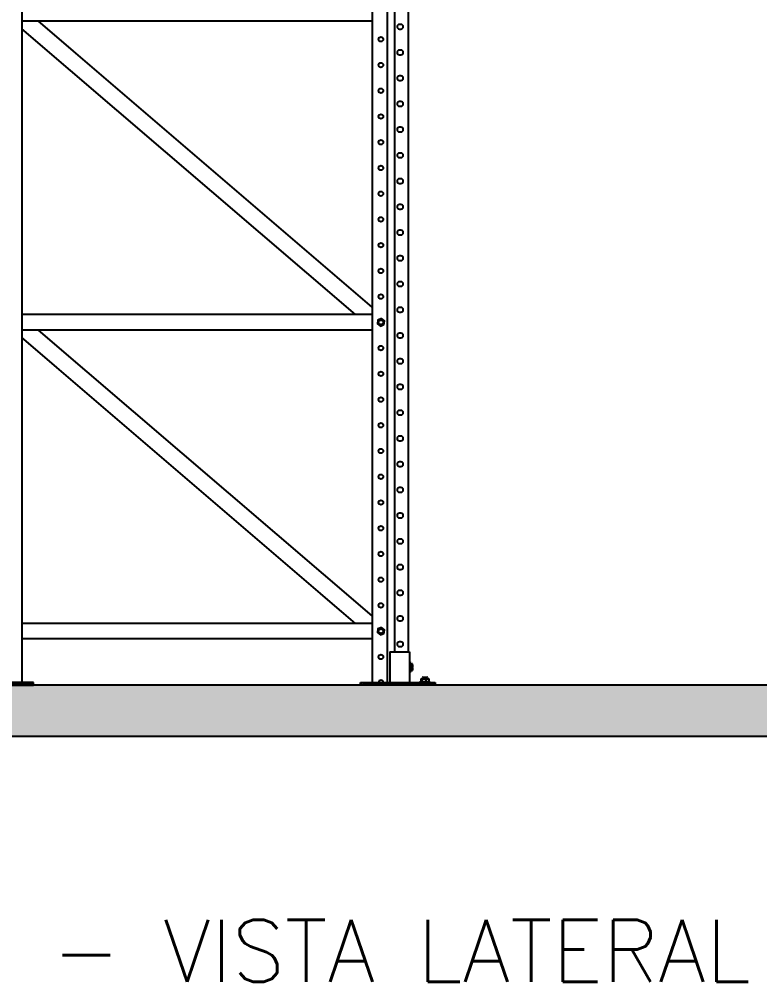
# Model space of a CAD drawing. Header units: millimetres. Extents: x 2596 to 53213, y 1175 to 12446.
# Drawn here: x 31758 to 33197, y 1175 to 3045 of the extents above; entities that cross this region are included whole.
import ezdxf

# ---------------------------------------------------------------- set-up
doc = ezdxf.new("R2010")
doc.units = ezdxf.units.MM
doc.linetypes.add('LIN0', pattern=[0])
doc.layers.add('4 - TEXTO DE ESCALA E VISTA', color=2, linetype='Continuous')
doc.layers.add('MONTANTE', color=170, linetype='LIN0', lineweight=25)
doc.styles.add('ROMANS', font='romans.shx')

# ---------------------------------------------------------------- blocks, each defined once
blk = doc.blocks.new('*U10')
h = blk.add_hatch()
h.set_pattern_fill('AR-CONC', color=256, scale=0.5)
h.set_pattern_definition([(50, (12419.49, 0), (91.09233, -7.96954), [9.525, -104.775]), (355, (12419.49, 0), (-17.6217, 95.52842), [7.62, -83.8203]), (100.45144, (12427.08, -0.66), (73.47062, 87.55888), [8.095, -89.04512]), (46.1842, (12419.49, 25.4), (135.53952, -21.02116), [14.2875, -157.1625]), (96.63556, (12430.79, 23.65), (118.70207, 123.71306), [12.1425, -133.5678]), (351.18415, (12419.49, 25.4), (118.70207, 123.71306), [11.43, -125.72987]), (21, (12432.19, 19.05), (75.8072, -51.1326), [9.525, -104.775]), (326, (12432.19, 19.05), (30.90101, 92.09398), [7.62, -83.82]), (71.45144, (12438.51, 14.79), (106.7082, 40.96138), [8.095, -89.04497]), (37.5, (12419.49, 0), (1.544302, 42.27752), [0, -82.804, 0, -85.09, 0, -84.1375]), (7.5, (12419.49, 0), (33.40983, 50.09029), [0, -48.514, 0, -80.899, 0, -32.0675]), (327.5, (12391.17, 0), (67.795298, -2.864372), [0, -31.75, 0, -99.06, 0, -131.445]), (317.5, (12378.47, 0), (74.06459, 12.71325), [0, -41.275, 0, -65.786, 0, -93.345])])
h.paths.add_polyline_path([(0, 100), (0, 85.4), (50, 60.4), (-50, 39.6), (0, 14.6), (0, 0), (50516.9, 0), (50516.9, 14.6), (50466.9, 39.6), (50566.9, 60.4), (50516.9, 85.4), (50516.9, 100)])
blk.add_lwpolyline([(0, 14.6), (-50, 39.6), (50, 60.4), (0, 85.4), (0, 100), (50516.9, 100), (50516.9, 85.4), (50566.9, 60.4), (50466.9, 39.6), (50516.9, 14.6), (50516.9, 0), (0, 0)], close=True)
blk = doc.blocks.new('*U5')
at = {"layer": 'MONTANTE'}
h = blk.add_hatch(dxfattribs=at)
h.set_pattern_fill('ANSI31', color=256, angle=180)
h.set_pattern_definition([(45, (-29057.845, 38711.156), (-2.24506403, 2.24506403), [])])
h.paths.add_polyline_path([(-925.3, 4.7), (-780.3, 4.7), (-780.3, 0), (-925.3, 0)])
h = blk.add_hatch(dxfattribs=at)
h.set_pattern_fill('ANSI31', color=256)
h.set_pattern_definition([(45, (-10915.7787, -3455.3437), (-2.245064, 2.245064), [])])
h.paths.add_polyline_path([(0, 0), (-145, 0), (-145, 4.7), (0, 4.7)])
for p, q in [((-802.9, 8804.8), (-802.9, 4.7)), ((-122.4, 8804.8), (-122.4, 4.7)), ((-93.2, 8804.8), (-93.2, 4.7)), ((-78.8, 8804.8), (-78.8, 64.7)), ((-52.6, 8804.8), (-52.6, 64.7)), ((-122.4, 1289.7), (-802.9, 1289.7)), ((-154.7, 719.7), (-802.9, 1275.3)), ((-122.4, 734.2), (-770.6, 1289.7)), ((-122.4, 719.7), (-802.9, 719.7)), ((-122.4, 689.7), (-802.9, 689.7)), ((-154.7, 119.7), (-802.9, 675.3)), ((-122.4, 134.2), (-770.6, 689.7)), ((-122.4, 119.7), (-802.9, 119.7)), ((-122.4, 89.7), (-802.9, 89.7)), ((-88.3, 64.7), (-88.3, 4.7)), ((-88.3, 64.7), (-50, 64.7)), ((-50, 64.7), (-50, 4.7)), ((-48.4, 45), (-50, 45)), ((-48.4, 45), (-48.4, 24.5)), ((-48.4, 41.1), (-44.6, 41.1)), ((-44.6, 41.1), (-44, 37.9)), ((-44, 28.4), (-44, 41.1)), ((-50, 24.5), (-48.4, 24.5)), ((-48.4, 34.7), (-44.6, 34.7)), ((-48.4, 28.4), (-44.6, 28.4)), ((-44.6, 28.4), (-44, 28.4)), ((-780.3, 4.7), (-925.3, 4.7)), ((-925.3, 0), (-780.3, 0)), ((-780.3, 0), (-780.3, 4.7)), ((-780.3, 0), (-780.3, 4.7)), ((-780.3, 0), (-780.3, 4.7)), ((-780.3, 0), (-780.3, 4.7)), ((-780.3, 0), (-780.3, 4.7)), ((-780.3, 0), (-780.3, 4.7)), ((-780.3, 0), (-780.3, 4.7)), ((-780.3, 0), (-780.3, 4.7)), ((-780.3, 0), (-780.3, 4.7)), ((-780.3, 0), (-780.3, 4.7)), ((-780.3, 0), (-780.3, 4.7)), ((-780.3, 0), (-780.3, 4.7)), ((-780.3, 0), (-780.3, 4.7)), ((-780.3, 0), (-780.3, 4.7)), ((-780.3, 0), (-780.3, 4.7)), ((-780.3, 0), (-780.3, 4.7)), ((-780.3, 0), (-780.3, 4.7)), ((-780.3, 0), (-780.3, 4.7)), ((-780.3, 0), (-780.3, 4.7)), ((-780.3, 0), (-780.3, 4.7)), ((-780.3, 0), (-780.3, 4.7)), ((-780.3, 0), (-780.3, 4.7)), ((-780.3, 0), (-780.3, 4.7)), ((-780.3, 0), (-780.3, 4.7)), ((-780.3, 0), (-780.3, 4.7)), ((-780.3, 0), (-780.3, 4.7)), ((-780.3, 0), (-780.3, 4.7)), ((-780.3, 0), (-780.3, 4.7)), ((-780.3, 0), (-780.3, 4.7)), ((-780.3, 0), (-780.3, 4.7)), ((-780.3, 0), (-780.3, 4.7)), ((-780.3, 0), (-780.3, 4.7)), ((-780.3, 0), (-780.3, 4.7)), ((-780.3, 0), (-780.3, 4.7)), ((-780.3, 0), (-780.3, 4.7)), ((-780.3, 0), (-780.3, 4.7)), ((-780.3, 0), (-780.3, 4.7)), ((-780.3, 0), (-780.3, 4.7)), ((-780.3, 0), (-780.3, 4.7)), ((-780.3, 0), (-780.3, 4.7)), ((-780.3, 0), (-780.3, 4.7)), ((-780.3, 0), (-780.3, 4.7)), ((-780.3, 0), (-780.3, 4.7)), ((-780.3, 0), (-780.3, 4.7)), ((-780.3, 0), (-780.3, 4.7)), ((-780.3, 0), (-780.3, 4.7)), ((-780.3, 0), (-780.3, 4.7)), ((-780.3, 0), (-780.3, 4.7)), ((-780.3, 0), (-780.3, 4.7)), ((-780.3, 0), (-780.3, 4.7)), ((-780.3, 0), (-780.3, 4.7)), ((-780.3, 0), (-780.3, 4.7)), ((-780.3, 0), (-780.3, 4.7)), ((-780.3, 0), (-780.3, 4.7)), ((-780.3, 0), (-780.3, 4.7)), ((-780.3, 0), (-780.3, 4.7)), ((-780.3, 0), (-780.3, 4.7)), ((-780.3, 0), (-780.3, 4.7)), ((-780.3, 0), (-780.3, 4.7)), ((-780.3, 0), (-780.3, 4.7)), ((-780.3, 0), (-780.3, 4.7)), ((-780.3, 0), (-780.3, 4.7)), ((-780.3, 0), (-780.3, 4.7)), ((-780.3, 0), (-780.3, 4.7)), ((-780.3, 0), (-780.3, 4.7)), ((-780.3, 0), (-780.3, 4.7)), ((-780.3, 0), (-780.3, 4.7)), ((-780.3, 0), (-780.3, 4.7)), ((-780.3, 0), (-780.3, 4.7)), ((-780.3, 0), (-780.3, 4.7)), ((-780.3, 0), (-780.3, 4.7)), ((-780.3, 0), (-780.3, 4.7)), ((-780.3, 0), (-780.3, 4.7)), ((-780.3, 0), (-780.3, 4.7)), ((-780.3, 0), (-780.3, 4.7)), ((-780.3, 0), (-780.3, 4.7)), ((-780.3, 0), (-780.3, 4.7)), ((-780.3, 0), (-780.3, 4.7)), ((-780.3, 0), (-780.3, 4.7)), ((-780.3, 0), (-780.3, 4.7)), ((-780.3, 0), (-780.3, 4.7)), ((-780.3, 0), (-780.3, 4.7)), ((-780.3, 0), (-780.3, 4.7)), ((-780.3, 0), (-780.3, 4.7)), ((-780.3, 0), (-780.3, 4.7)), ((-780.3, 0), (-780.3, 4.7)), ((-780.3, 0), (-780.3, 4.7)), ((-780.3, 0), (-780.3, 4.7)), ((-780.3, 0), (-780.3, 4.7)), ((-780.3, 0), (-780.3, 4.7)), ((-780.3, 0), (-780.3, 4.7)), ((-780.3, 0), (-780.3, 4.7)), ((-780.3, 0), (-780.3, 4.7)), ((-780.3, 0), (-780.3, 4.7)), ((-780.3, 0), (-780.3, 4.7)), ((-780.3, 0), (-780.3, 4.7)), ((-780.3, 0), (-780.3, 4.7)), ((-780.3, 0), (-780.3, 4.7)), ((-780.3, 0), (-780.3, 4.7)), ((-780.3, 0), (-780.3, 4.7)), ((-780.3, 0), (-780.3, 4.7)), ((-780.3, 0), (-780.3, 4.7)), ((-780.3, 0), (-780.3, 4.7)), ((-780.3, 0), (-780.3, 4.7)), ((-780.3, 0), (-780.3, 4.7)), ((-780.3, 0), (-780.3, 4.7)), ((-780.3, 0), (-780.3, 4.7)), ((-780.3, 0), (-780.3, 4.7)), ((-780.3, 0), (-780.3, 4.7)), ((-780.3, 0), (-780.3, 4.7)), ((-780.3, 0), (-780.3, 4.7)), ((-780.3, 0), (-780.3, 4.7)), ((-780.3, 0), (-780.3, 4.7)), ((-780.3, 0), (-780.3, 4.7)), ((-780.3, 0), (-780.3, 4.7)), ((-780.3, 0), (-780.3, 4.7)), ((-780.3, 0), (-780.3, 4.7)), ((-780.3, 0), (-780.3, 4.7)), ((-780.3, 0), (-780.3, 4.7)), ((-780.3, 0), (-780.3, 4.7)), ((-780.3, 0), (-780.3, 4.7)), ((-780.3, 0), (-780.3, 4.7)), ((-780.3, 0), (-780.3, 4.7)), ((-780.3, 0), (-780.3, 4.7)), ((-780.3, 0), (-780.3, 4.7)), ((-780.3, 0), (-780.3, 4.7)), ((-780.3, 0), (-780.3, 4.7)), ((-780.3, 0), (-780.3, 4.7)), ((-780.3, 0), (-780.3, 4.7)), ((-780.3, 0), (-780.3, 4.7)), ((-780.3, 0), (-780.3, 4.7)), ((-780.3, 0), (-780.3, 4.7)), ((-780.3, 0), (-780.3, 4.7)), ((-780.3, 0), (-780.3, 4.7)), ((-780.3, 0), (-780.3, 4.7)), ((-780.3, 0), (-780.3, 4.7)), ((-780.3, 0), (-780.3, 4.7)), ((-780.3, 0), (-780.3, 4.7)), ((-780.3, 0), (-780.3, 4.7)), ((-780.3, 0), (-780.3, 4.7)), ((-780.3, 0), (-780.3, 4.7)), ((-780.3, 0), (-780.3, 4.7)), ((-780.3, 0), (-780.3, 4.7)), ((-780.3, 0), (-780.3, 4.7)), ((-780.3, 0), (-780.3, 4.7)), ((-780.3, 0), (-780.3, 4.7)), ((-780.3, 0), (-780.3, 4.7)), ((-780.3, 0), (-780.3, 4.7)), ((-780.3, 0), (-780.3, 4.7)), ((-780.3, 0), (-780.3, 4.7)), ((-780.3, 0), (-780.3, 4.7)), ((-780.3, 0), (-780.3, 4.7)), ((-780.3, 0), (-780.3, 4.7)), ((-780.3, 0), (-780.3, 4.7)), ((-780.3, 0), (-780.3, 4.7)), ((-780.3, 0), (-780.3, 4.7)), ((-780.3, 0), (-780.3, 4.7)), ((-780.3, 0), (-780.3, 4.7)), ((-780.3, 0), (-780.3, 4.7)), ((-780.3, 0), (-780.3, 4.7)), ((-780.3, 0), (-780.3, 4.7)), ((-780.3, 0), (-780.3, 4.7)), ((-780.3, 0), (-780.3, 4.7)), ((-780.3, 0), (-780.3, 4.7)), ((-780.3, 0), (-780.3, 4.7)), ((-780.3, 0), (-780.3, 4.7)), ((-780.3, 0), (-780.3, 4.7)), ((-780.3, 0), (-780.3, 4.7)), ((-780.3, 0), (-780.3, 4.7)), ((-780.3, 0), (-780.3, 4.7)), ((-780.3, 0), (-780.3, 4.7)), ((-780.3, 0), (-780.3, 4.7)), ((-780.3, 0), (-780.3, 4.7)), ((-780.3, 0), (-780.3, 4.7)), ((-780.3, 0), (-780.3, 4.7)), ((-780.3, 0), (-780.3, 4.7)), ((-780.3, 0), (-780.3, 4.7)), ((-780.3, 0), (-780.3, 4.7)), ((-780.3, 0), (-780.3, 4.7)), ((-780.3, 0), (-780.3, 4.7)), ((-780.3, 0), (-780.3, 4.7)), ((-780.3, 0), (-780.3, 4.7)), ((-780.3, 0), (-780.3, 4.7)), ((-780.3, 0), (-780.3, 4.7)), ((-780.3, 0), (-780.3, 4.7)), ((-780.3, 0), (-780.3, 4.7)), ((-780.3, 0), (-780.3, 4.7)), ((-780.3, 0), (-780.3, 4.7)), ((-780.3, 0), (-780.3, 4.7)), ((-780.3, 0), (-780.3, 4.7)), ((-780.3, 0), (-780.3, 4.7)), ((-780.3, 0), (-780.3, 4.7)), ((-780.3, 0), (-780.3, 4.7)), ((-780.3, 0), (-780.3, 4.7)), ((-780.3, 0), (-780.3, 4.7)), ((-780.3, 0), (-780.3, 4.7)), ((-780.3, 0), (-780.3, 4.7)), ((-780.3, 0), (-780.3, 4.7)), ((-780.3, 0), (-780.3, 4.7)), ((-780.3, 0), (-780.3, 4.7)), ((-780.3, 0), (-780.3, 4.7)), ((-780.3, 0), (-780.3, 4.7)), ((-780.3, 0), (-780.3, 4.7)), ((-780.3, 0), (-780.3, 4.7)), ((-780.3, 0), (-780.3, 4.7)), ((-780.3, 0), (-780.3, 4.7)), ((-780.3, 0), (-780.3, 4.7)), ((-780.3, 0), (-780.3, 4.7)), ((-780.3, 0), (-780.3, 4.7)), ((-780.3, 0), (-780.3, 4.7)), ((-780.3, 0), (-780.3, 4.7)), ((-780.3, 0), (-780.3, 4.7)), ((-780.3, 0), (-780.3, 4.7)), ((-780.3, 0), (-780.3, 4.7)), ((-780.3, 0), (-780.3, 4.7)), ((-780.3, 0), (-780.3, 4.7)), ((-780.3, 0), (-780.3, 4.7)), ((-780.3, 0), (-780.3, 4.7)), ((-780.3, 0), (-780.3, 4.7)), ((-780.3, 0), (-780.3, 4.7)), ((-780.3, 0), (-780.3, 4.7)), ((-780.3, 0), (-780.3, 4.7)), ((-780.3, 0), (-780.3, 4.7)), ((-780.3, 0), (-780.3, 4.7)), ((-780.3, 0), (-780.3, 4.7)), ((-780.3, 0), (-780.3, 4.7)), ((-780.3, 0), (-780.3, 4.7)), ((-780.3, 0), (-780.3, 4.7)), ((-780.3, 0), (-780.3, 4.7)), ((-780.3, 0), (-780.3, 4.7)), ((-780.3, 0), (-780.3, 4.7)), ((-780.3, 0), (-780.3, 4.7)), ((-780.3, 0), (-780.3, 4.7)), ((-780.3, 0), (-780.3, 4.7)), ((-780.3, 0), (-780.3, 4.7)), ((-780.3, 0), (-780.3, 4.7)), ((-780.3, 0), (-780.3, 4.7)), ((-780.3, 0), (-780.3, 4.7)), ((-780.3, 0), (-780.3, 4.7)), ((-780.3, 0), (-780.3, 4.7)), ((-780.3, 0), (-780.3, 4.7)), ((-780.3, 0), (-780.3, 4.7)), ((-780.3, 0), (-780.3, 4.7)), ((-780.3, 0), (-780.3, 4.7)), ((-780.3, 0), (-780.3, 4.7)), ((-780.3, 0), (-780.3, 4.7)), ((-780.3, 0), (-780.3, 4.7)), ((-780.3, 0), (-780.3, 4.7)), ((-780.3, 0), (-780.3, 4.7)), ((-780.3, 0), (-780.3, 4.7)), ((-780.3, 0), (-780.3, 4.7)), ((-780.3, 0), (-780.3, 4.7)), ((-780.3, 0), (-780.3, 4.7)), ((-780.3, 0), (-780.3, 4.7)), ((-780.3, 0), (-780.3, 4.7)), ((-780.3, 0), (-780.3, 4.7)), ((-780.3, 0), (-780.3, 4.7)), ((-780.3, 0), (-780.3, 4.7)), ((-780.3, 0), (-780.3, 4.7)), ((-780.3, 0), (-780.3, 4.7)), ((-780.3, 0), (-780.3, 4.7)), ((-780.3, 0), (-780.3, 4.7)), ((-780.3, 0), (-780.3, 4.7)), ((-780.3, 0), (-780.3, 4.7)), ((-780.3, 0), (-780.3, 4.7)), ((-780.3, 0), (-780.3, 4.7)), ((-780.3, 0), (-780.3, 4.7)), ((-780.3, 0), (-780.3, 4.7)), ((-780.3, 0), (-780.3, 4.7)), ((-780.3, 0), (-780.3, 4.7)), ((-780.3, 0), (-780.3, 4.7)), ((-780.3, 0), (-780.3, 4.7)), ((-780.3, 0), (-780.3, 4.7)), ((-780.3, 0), (-780.3, 4.7)), ((-780.3, 0), (-780.3, 4.7)), ((-780.3, 0), (-780.3, 4.7)), ((-780.3, 0), (-780.3, 4.7)), ((-780.3, 0), (-780.3, 4.7)), ((-780.3, 0), (-780.3, 4.7)), ((-780.3, 0), (-780.3, 4.7)), ((-780.3, 0), (-780.3, 4.7)), ((-780.3, 0), (-780.3, 4.7)), ((-780.3, 0), (-780.3, 4.7)), ((-780.3, 0), (-780.3, 4.7)), ((-780.3, 0), (-780.3, 4.7)), ((-780.3, 0), (-780.3, 4.7)), ((-780.3, 0), (-780.3, 4.7)), ((-780.3, 0), (-780.3, 4.7)), ((-780.3, 0), (-780.3, 4.7)), ((-780.3, 0), (-780.3, 4.7)), ((-780.3, 0), (-780.3, 4.7)), ((-780.3, 0), (-780.3, 4.7)), ((-780.3, 0), (-780.3, 4.7)), ((-780.3, 0), (-780.3, 4.7)), ((-780.3, 0), (-780.3, 4.7)), ((-780.3, 0), (-780.3, 4.7)), ((-780.3, 0), (-780.3, 4.7)), ((-780.3, 0), (-780.3, 4.7)), ((-780.3, 0), (-780.3, 4.7)), ((-780.3, 0), (-780.3, 4.7)), ((-780.3, 0), (-780.3, 4.7)), ((-780.3, 0), (-780.3, 4.7)), ((-780.3, 0), (-780.3, 4.7)), ((-780.3, 0), (-780.3, 4.7)), ((-780.3, 0), (-780.3, 4.7)), ((-780.3, 0), (-780.3, 4.7)), ((-780.3, 0), (-780.3, 4.7)), ((-780.3, 0), (-780.3, 4.7)), ((-780.3, 0), (-780.3, 4.7)), ((-780.3, 0), (-780.3, 4.7)), ((-780.3, 0), (-780.3, 4.7)), ((-780.3, 0), (-780.3, 4.7)), ((-780.3, 0), (-780.3, 4.7)), ((-780.3, 0), (-780.3, 4.7)), ((-780.3, 0), (-780.3, 4.7)), ((-780.3, 0), (-780.3, 4.7)), ((-780.3, 0), (-780.3, 4.7)), ((-780.3, 0), (-780.3, 4.7)), ((-780.3, 0), (-780.3, 4.7)), ((-780.3, 0), (-780.3, 4.7)), ((-780.3, 0), (-780.3, 4.7)), ((-780.3, 0), (-780.3, 4.7)), ((-780.3, 0), (-780.3, 4.7)), ((-780.3, 0), (-780.3, 4.7)), ((-780.3, 0), (-780.3, 4.7)), ((-145, 0), (-145, 4.7)), ((-145, 0), (-145, 4.7)), ((-145, 0), (-145, 4.7)), ((-145, 0), (-145, 4.7)), ((-145, 0), (-145, 4.7)), ((-145, 0), (-145, 4.7)), ((-145, 0), (-145, 4.7)), ((-145, 0), (-145, 4.7)), ((-145, 0), (-145, 4.7)), ((-145, 0), (-145, 4.7)), ((-145, 0), (-145, 4.7)), ((-145, 0), (-145, 4.7)), ((-145, 0), (-145, 4.7)), ((-145, 0), (-145, 4.7)), ((-145, 0), (-145, 4.7)), ((-145, 0), (-145, 4.7)), ((-145, 0), (-145, 4.7)), ((-145, 0), (-145, 4.7)), ((-145, 0), (-145, 4.7)), ((-145, 0), (-145, 4.7)), ((-145, 0), (-145, 4.7)), ((-145, 0), (-145, 4.7)), ((-145, 0), (-145, 4.7)), ((-145, 0), (-145, 4.7)), ((-145, 0), (-145, 4.7)), ((-145, 0), (-145, 4.7)), ((-145, 0), (-145, 4.7)), ((-145, 0), (-145, 4.7)), ((-145, 0), (-145, 4.7)), ((-145, 0), (-145, 4.7)), ((-145, 0), (-145, 4.7)), ((-145, 0), (-145, 4.7)), ((-145, 0), (-145, 4.7)), ((-145, 0), (-145, 4.7)), ((-145, 0), (-145, 4.7)), ((-145, 0), (-145, 4.7)), ((-145, 0), (-145, 4.7)), ((-145, 0), (-145, 4.7)), ((-145, 0), (-145, 4.7)), ((-145, 0), (-145, 4.7)), ((-145, 0), (-145, 4.7)), ((-145, 0), (-145, 4.7)), ((-145, 0), (-145, 4.7)), ((-145, 0), (-145, 4.7)), ((-145, 0), (-145, 4.7)), ((-145, 0), (-145, 4.7)), ((-145, 0), (-145, 4.7)), ((-145, 0), (-145, 4.7)), ((-145, 0), (-145, 4.7)), ((-145, 0), (-145, 4.7)), ((-145, 0), (-145, 4.7)), ((-145, 0), (-145, 4.7)), ((-145, 0), (-145, 4.7)), ((-145, 0), (-145, 4.7)), ((-145, 0), (-145, 4.7)), ((-145, 0), (-145, 4.7)), ((-145, 0), (-145, 4.7)), ((-145, 0), (-145, 4.7)), ((-145, 0), (-145, 4.7)), ((-145, 0), (-145, 4.7)), ((-145, 0), (-145, 4.7)), ((-145, 0), (-145, 4.7)), ((-145, 0), (-145, 4.7)), ((-145, 0), (-145, 4.7)), ((-145, 0), (-145, 4.7)), ((-145, 0), (-145, 4.7)), ((-145, 0), (-145, 4.7)), ((-145, 0), (-145, 4.7)), ((-145, 0), (-145, 4.7)), ((-145, 0), (-145, 4.7)), ((-145, 0), (-145, 4.7)), ((-145, 0), (-145, 4.7)), ((-145, 0), (-145, 4.7)), ((-145, 0), (-145, 4.7)), ((-145, 0), (-145, 4.7)), ((-145, 0), (-145, 4.7)), ((-145, 0), (-145, 4.7)), ((-145, 0), (-145, 4.7)), ((-145, 0), (-145, 4.7)), ((-145, 0), (-145, 4.7)), ((-145, 0), (-145, 4.7)), ((-145, 0), (-145, 4.7)), ((-145, 0), (-145, 4.7)), ((-145, 0), (-145, 4.7)), ((-145, 0), (-145, 4.7)), ((-145, 0), (-145, 4.7)), ((-145, 0), (-145, 4.7)), ((-145, 0), (-145, 4.7)), ((-145, 0), (-145, 4.7)), ((-145, 0), (-145, 4.7)), ((-145, 0), (-145, 4.7)), ((-145, 0), (-145, 4.7)), ((-145, 0), (-145, 4.7)), ((-145, 0), (-145, 4.7)), ((-145, 0), (-145, 4.7)), ((-145, 0), (-145, 4.7)), ((-145, 0), (-145, 4.7)), ((-145, 0), (-145, 4.7)), ((-145, 0), (-145, 4.7)), ((-145, 0), (-145, 4.7)), ((-145, 0), (-145, 4.7)), ((-145, 0), (-145, 4.7)), ((-145, 0), (-145, 4.7)), ((-145, 0), (-145, 4.7)), ((-145, 0), (-145, 4.7)), ((-145, 0), (-145, 4.7)), ((-145, 0), (-145, 4.7)), ((-145, 0), (-145, 4.7)), ((-145, 0), (-145, 4.7)), ((-145, 0), (-145, 4.7)), ((-145, 0), (-145, 4.7)), ((-145, 0), (-145, 4.7)), ((-145, 0), (-145, 4.7)), ((-145, 0), (-145, 4.7)), ((-145, 0), (-145, 4.7)), ((-145, 0), (-145, 4.7)), ((-145, 0), (-145, 4.7)), ((-145, 0), (-145, 4.7)), ((-145, 0), (-145, 4.7)), ((-145, 0), (-145, 4.7)), ((-145, 0), (-145, 4.7)), ((-145, 0), (-145, 4.7)), ((-145, 0), (-145, 4.7)), ((-145, 0), (-145, 4.7)), ((-145, 0), (-145, 4.7)), ((-145, 0), (-145, 4.7)), ((-145, 0), (-145, 4.7)), ((-145, 0), (-145, 4.7)), ((-145, 0), (-145, 4.7)), ((-145, 0), (-145, 4.7)), ((-145, 0), (-145, 4.7)), ((-145, 0), (-145, 4.7)), ((-145, 0), (-145, 4.7)), ((-145, 0), (-145, 4.7)), ((-145, 0), (-145, 4.7)), ((-145, 0), (-145, 4.7)), ((-145, 0), (-145, 4.7)), ((-145, 0), (-145, 4.7)), ((-145, 0), (-145, 4.7)), ((-145, 0), (-145, 4.7)), ((-145, 0), (-145, 4.7)), ((-145, 0), (-145, 4.7)), ((-145, 0), (-145, 4.7)), ((-145, 0), (-145, 4.7)), ((-145, 0), (-145, 4.7)), ((-145, 0), (-145, 4.7)), ((-145, 0), (-145, 4.7)), ((-145, 0), (-145, 4.7)), ((-145, 0), (-145, 4.7)), ((-145, 0), (-145, 4.7)), ((-145, 0), (-145, 4.7)), ((-145, 0), (-145, 4.7)), ((-145, 0), (-145, 4.7)), ((-145, 0), (-145, 4.7)), ((-145, 0), (-145, 4.7)), ((-145, 0), (-145, 4.7)), ((-145, 0), (-145, 4.7)), ((-145, 0), (-145, 4.7)), ((-145, 0), (-145, 4.7)), ((-145, 0), (-145, 4.7)), ((-145, 0), (-145, 4.7)), ((-145, 0), (-145, 4.7)), ((-145, 0), (-145, 4.7)), ((-145, 0), (-145, 4.7)), ((-145, 0), (-145, 4.7)), ((-145, 0), (-145, 4.7)), ((-145, 0), (-145, 4.7)), ((-145, 0), (-145, 4.7)), ((-145, 0), (-145, 4.7)), ((-145, 0), (-145, 4.7)), ((-145, 0), (-145, 4.7)), ((-145, 0), (-145, 4.7)), ((-145, 0), (-145, 4.7)), ((-145, 0), (-145, 4.7)), ((-145, 0), (-145, 4.7)), ((-145, 0), (-145, 4.7)), ((-145, 0), (-145, 4.7)), ((-145, 0), (-145, 4.7)), ((-145, 0), (-145, 4.7)), ((-145, 0), (-145, 4.7)), ((-145, 0), (-145, 4.7)), ((-145, 0), (-145, 4.7)), ((-145, 0), (-145, 4.7)), ((-145, 0), (-145, 4.7)), ((-145, 0), (-145, 4.7)), ((-145, 0), (-145, 4.7)), ((-145, 0), (-145, 4.7)), ((-145, 0), (-145, 4.7)), ((-145, 0), (-145, 4.7)), ((-145, 0), (-145, 4.7)), ((-145, 0), (-145, 4.7)), ((-145, 0), (-145, 4.7)), ((-145, 0), (-145, 4.7)), ((-145, 0), (-145, 4.7)), ((-145, 0), (-145, 4.7)), ((-145, 0), (-145, 4.7)), ((-145, 0), (-145, 4.7)), ((-145, 0), (-145, 4.7)), ((-145, 0), (-145, 4.7)), ((-145, 0), (-145, 4.7)), ((-145, 0), (-145, 4.7)), ((-145, 0), (-145, 4.7)), ((-145, 0), (-145, 4.7)), ((-145, 0), (-145, 4.7)), ((-145, 0), (-145, 4.7)), ((-145, 0), (-145, 4.7)), ((-145, 0), (-145, 4.7)), ((-145, 0), (-145, 4.7)), ((-145, 0), (-145, 4.7)), ((-145, 0), (-145, 4.7)), ((-145, 0), (-145, 4.7)), ((-145, 0), (-145, 4.7)), ((-145, 0), (-145, 4.7)), ((-145, 0), (-145, 4.7)), ((-145, 0), (-145, 4.7)), ((-145, 0), (-145, 4.7)), ((-145, 0), (-145, 4.7)), ((-145, 0), (-145, 4.7)), ((-145, 0), (-145, 4.7)), ((-145, 0), (-145, 4.7)), ((-145, 0), (-145, 4.7)), ((-145, 0), (-145, 4.7)), ((-145, 0), (-145, 4.7)), ((-145, 0), (-145, 4.7)), ((-145, 0), (-145, 4.7)), ((-145, 0), (-145, 4.7)), ((-145, 0), (-145, 4.7)), ((-145, 0), (-145, 4.7)), ((-145, 0), (-145, 4.7)), ((-145, 0), (-145, 4.7)), ((-145, 0), (-145, 4.7)), ((-145, 0), (-145, 4.7)), ((-145, 0), (-145, 4.7)), ((-145, 0), (-145, 4.7)), ((-145, 0), (-145, 4.7)), ((-145, 0), (-145, 4.7)), ((-145, 0), (-145, 4.7)), ((-145, 0), (-145, 4.7)), ((-145, 0), (-145, 4.7)), ((-145, 0), (-145, 4.7)), ((-145, 0), (-145, 4.7)), ((-145, 0), (-145, 4.7)), ((-145, 0), (-145, 4.7)), ((-145, 0), (-145, 4.7)), ((-145, 0), (-145, 4.7)), ((-145, 0), (-145, 4.7)), ((-145, 0), (-145, 4.7)), ((-145, 0), (-145, 4.7)), ((-145, 0), (-145, 4.7)), ((-145, 0), (-145, 4.7)), ((-145, 0), (-145, 4.7)), ((-145, 0), (-145, 4.7)), ((-145, 0), (-145, 4.7)), ((-145, 0), (-145, 4.7)), ((-145, 0), (-145, 4.7)), ((-145, 0), (-145, 4.7)), ((-145, 0), (-145, 4.7)), ((-145, 0), (-145, 4.7)), ((-145, 0), (-145, 4.7)), ((-145, 0), (-145, 4.7)), ((-145, 0), (-145, 4.7)), ((-145, 0), (-145, 4.7)), ((-145, 0), (-145, 4.7)), ((-145, 0), (-145, 4.7)), ((-145, 0), (-145, 4.7)), ((-145, 0), (-145, 4.7)), ((-145, 0), (-145, 4.7)), ((-145, 0), (-145, 4.7)), ((-145, 0), (-145, 4.7)), ((-145, 0), (-145, 4.7)), ((-145, 0), (-145, 4.7)), ((-145, 0), (-145, 4.7)), ((-145, 0), (-145, 4.7)), ((-145, 0), (-145, 4.7)), ((-145, 0), (-145, 4.7)), ((-145, 0), (-145, 4.7)), ((-145, 0), (-145, 4.7)), ((-145, 0), (-145, 4.7)), ((-145, 0), (-145, 4.7)), ((-145, 0), (-145, 4.7)), ((-145, 0), (-145, 4.7)), ((-145, 0), (-145, 4.7)), ((-145, 0), (-145, 4.7)), ((-145, 0), (-145, 4.7)), ((-145, 0), (-145, 4.7)), ((-145, 0), (-145, 4.7)), ((-145, 0), (-145, 4.7)), ((-145, 0), (-145, 4.7)), ((-145, 0), (-145, 4.7)), ((-145, 0), (-145, 4.7)), ((-145, 0), (-145, 4.7)), ((-145, 0), (-145, 4.7)), ((-145, 0), (-145, 4.7)), ((-145, 0), (-145, 4.7)), ((-145, 0), (-145, 4.7)), ((-145, 0), (-145, 4.7)), ((-145, 0), (-145, 4.7)), ((-145, 0), (-145, 4.7)), ((-145, 0), (-145, 4.7)), ((-145, 0), (-145, 4.7)), ((-145, 0), (-145, 4.7)), ((-145, 0), (-145, 4.7)), ((-145, 0), (-145, 4.7)), ((-145, 0), (-145, 4.7)), ((-145, 0), (-145, 4.7)), ((-145, 0), (-145, 4.7)), ((-145, 0), (-145, 4.7)), ((-145, 0), (-145, 4.7)), ((-145, 0), (-145, 4.7)), ((-145, 0), (-145, 4.7)), ((-145, 0), (-145, 4.7)), ((-145, 0), (-145, 4.7)), ((-145, 0), (-145, 4.7)), ((-145, 0), (-145, 4.7)), ((-145, 0), (-145, 4.7)), ((-145, 0), (-145, 4.7)), ((-145, 0), (-145, 4.7)), ((-145, 0), (-145, 4.7)), ((-145, 0), (-145, 4.7)), ((-145, 0), (-145, 4.7)), ((-145, 0), (-145, 4.7)), ((-145, 0), (-145, 4.7)), ((-145, 0), (-145, 4.7)), ((-145, 0), (-145, 4.7)), ((-145, 0), (-145, 4.7)), ((-145, 4.7), (0, 4.7)), ((0, 0), (-145, 0)), ((-30.4, 6.3), (-30.4, 4.7)), ((-30.4, 6.3), (-9.6, 6.3)), ((-26.9, 11.9), (-28, 11.3)), ((-28, 11.3), (-28, 6.8)), ((-28, 6.8), (-27.1, 6.3)), ((-25.8, 11.3), (-26.9, 11.9)), ((-26.9, 11.9), (-13.1, 11.9)), ((-25.8, 6.8), (-26.9, 6.3)), ((-21.8, 11.9), (-25.8, 11.3)), ((-25.8, 11.3), (-25.8, 6.8)), ((-21.8, 6.3), (-25.8, 6.8)), ((-23.4, 15.4), (-24.8, 14.3)), ((-15.2, 14.3), (-24.8, 14.3)), ((-24.8, 14.3), (-24.8, 11.9)), ((-23.4, 15.4), (-16.6, 15.4)), ((-17.8, 11.3), (-21.8, 11.9)), ((-17.8, 6.8), (-21.8, 6.3)), ((-14.9, 11.9), (-17.8, 11.3)), ((-17.8, 6.8), (-17.8, 11.3)), ((-14.9, 6.3), (-17.8, 6.8)), ((-15.2, 14.3), (-16.6, 15.4)), ((-15.2, 14.3), (-15.2, 11.9)), ((-12, 11.3), (-14.9, 11.9)), ((-12, 6.8), (-14.9, 6.3)), ((-13.1, 11.9), (-12, 11.3)), ((-12.9, 6.3), (-12, 6.8)), ((-12, 6.8), (-12, 11.3)), ((-9.6, 4.7), (-9.6, 6.3)), ((0, 4.7), (0, 0)), ((0, 4.7), (0, 0)), ((0, 4.7), (0, 0)), ((0, 4.7), (0, 0)), ((0, 4.7), (0, 0)), ((0, 4.7), (0, 0)), ((0, 4.7), (0, 0)), ((0, 4.7), (0, 0)), ((0, 4.7), (0, 0)), ((0, 4.7), (0, 0)), ((0, 4.7), (0, 0)), ((0, 4.7), (0, 0)), ((0, 4.7), (0, 0)), ((0, 4.7), (0, 0)), ((0, 4.7), (0, 0)), ((0, 4.7), (0, 0)), ((0, 4.7), (0, 0)), ((0, 4.7), (0, 0)), ((0, 4.7), (0, 0)), ((0, 4.7), (0, 0)), ((0, 4.7), (0, 0)), ((0, 4.7), (0, 0)), ((0, 4.7), (0, 0)), ((0, 4.7), (0, 0)), ((0, 4.7), (0, 0)), ((0, 4.7), (0, 0)), ((0, 4.7), (0, 0)), ((0, 4.7), (0, 0)), ((0, 4.7), (0, 0)), ((0, 4.7), (0, 0)), ((0, 4.7), (0, 0)), ((0, 4.7), (0, 0)), ((0, 4.7), (0, 0)), ((0, 4.7), (0, 0)), ((0, 4.7), (0, 0)), ((0, 4.7), (0, 0)), ((0, 4.7), (0, 0)), ((0, 4.7), (0, 0)), ((0, 4.7), (0, 0)), ((0, 4.7), (0, 0)), ((0, 4.7), (0, 0)), ((0, 4.7), (0, 0)), ((0, 4.7), (0, 0)), ((0, 4.7), (0, 0)), ((0, 4.7), (0, 0)), ((0, 4.7), (0, 0)), ((0, 4.7), (0, 0)), ((0, 4.7), (0, 0)), ((0, 4.7), (0, 0)), ((0, 4.7), (0, 0)), ((0, 4.7), (0, 0)), ((0, 4.7), (0, 0)), ((0, 4.7), (0, 0)), ((0, 4.7), (0, 0)), ((0, 4.7), (0, 0)), ((0, 4.7), (0, 0)), ((0, 4.7), (0, 0)), ((0, 4.7), (0, 0)), ((0, 4.7), (0, 0)), ((0, 4.7), (0, 0)), ((0, 4.7), (0, 0)), ((0, 4.7), (0, 0)), ((0, 4.7), (0, 0)), ((0, 4.7), (0, 0)), ((0, 4.7), (0, 0)), ((0, 4.7), (0, 0)), ((0, 4.7), (0, 0)), ((0, 4.7), (0, 0)), ((0, 4.7), (0, 0)), ((0, 4.7), (0, 0)), ((0, 4.7), (0, 0)), ((0, 4.7), (0, 0)), ((0, 4.7), (0, 0)), ((0, 4.7), (0, 0)), ((0, 4.7), (0, 0)), ((0, 4.7), (0, 0)), ((0, 4.7), (0, 0)), ((0, 4.7), (0, 0)), ((0, 4.7), (0, 0)), ((0, 4.7), (0, 0)), ((0, 4.7), (0, 0)), ((0, 4.7), (0, 0)), ((0, 4.7), (0, 0)), ((0, 4.7), (0, 0)), ((0, 4.7), (0, 0)), ((0, 4.7), (0, 0)), ((0, 4.7), (0, 0)), ((0, 4.7), (0, 0)), ((0, 4.7), (0, 0)), ((0, 4.7), (0, 0)), ((0, 4.7), (0, 0)), ((0, 4.7), (0, 0)), ((0, 4.7), (0, 0)), ((0, 4.7), (0, 0)), ((0, 4.7), (0, 0)), ((0, 4.7), (0, 0)), ((0, 4.7), (0, 0)), ((0, 4.7), (0, 0)), ((0, 4.7), (0, 0)), ((0, 4.7), (0, 0)), ((0, 4.7), (0, 0)), ((0, 4.7), (0, 0)), ((0, 4.7), (0, 0)), ((0, 4.7), (0, 0)), ((0, 4.7), (0, 0)), ((0, 4.7), (0, 0)), ((0, 4.7), (0, 0)), ((0, 4.7), (0, 0)), ((0, 4.7), (0, 0)), ((0, 4.7), (0, 0)), ((0, 4.7), (0, 0)), ((0, 4.7), (0, 0)), ((0, 4.7), (0, 0)), ((0, 4.7), (0, 0)), ((0, 4.7), (0, 0)), ((0, 4.7), (0, 0)), ((0, 4.7), (0, 0)), ((0, 4.7), (0, 0)), ((0, 4.7), (0, 0)), ((0, 4.7), (0, 0)), ((0, 4.7), (0, 0)), ((0, 4.7), (0, 0)), ((0, 4.7), (0, 0)), ((0, 4.7), (0, 0)), ((0, 4.7), (0, 0)), ((0, 4.7), (0, 0)), ((0, 4.7), (0, 0)), ((0, 4.7), (0, 0)), ((0, 4.7), (0, 0)), ((0, 4.7), (0, 0)), ((0, 4.7), (0, 0)), ((0, 4.7), (0, 0)), ((0, 4.7), (0, 0)), ((0, 4.7), (0, 0)), ((0, 4.7), (0, 0)), ((0, 4.7), (0, 0)), ((0, 4.7), (0, 0)), ((0, 4.7), (0, 0)), ((0, 4.7), (0, 0)), ((0, 4.7), (0, 0)), ((0, 4.7), (0, 0)), ((0, 4.7), (0, 0)), ((0, 4.7), (0, 0)), ((0, 4.7), (0, 0)), ((0, 4.7), (0, 0)), ((0, 4.7), (0, 0)), ((0, 4.7), (0, 0)), ((0, 4.7), (0, 0)), ((0, 4.7), (0, 0)), ((0, 4.7), (0, 0)), ((0, 4.7), (0, 0)), ((0, 4.7), (0, 0)), ((0, 4.7), (0, 0)), ((0, 4.7), (0, 0)), ((0, 4.7), (0, 0)), ((0, 4.7), (0, 0)), ((0, 4.7), (0, 0)), ((0, 4.7), (0, 0)), ((0, 4.7), (0, 0)), ((0, 4.7), (0, 0)), ((0, 4.7), (0, 0)), ((0, 4.7), (0, 0)), ((0, 4.7), (0, 0)), ((0, 4.7), (0, 0)), ((0, 4.7), (0, 0)), ((0, 4.7), (0, 0)), ((0, 4.7), (0, 0)), ((0, 4.7), (0, 0)), ((0, 4.7), (0, 0)), ((0, 4.7), (0, 0)), ((0, 4.7), (0, 0)), ((0, 4.7), (0, 0)), ((0, 4.7), (0, 0)), ((0, 4.7), (0, 0)), ((0, 4.7), (0, 0)), ((0, 4.7), (0, 0)), ((0, 4.7), (0, 0)), ((0, 4.7), (0, 0)), ((0, 4.7), (0, 0)), ((0, 4.7), (0, 0)), ((0, 4.7), (0, 0)), ((0, 4.7), (0, 0)), ((0, 4.7), (0, 0)), ((0, 4.7), (0, 0)), ((0, 4.7), (0, 0)), ((0, 4.7), (0, 0)), ((0, 4.7), (0, 0)), ((0, 4.7), (0, 0)), ((0, 4.7), (0, 0)), ((0, 4.7), (0, 0)), ((0, 4.7), (0, 0)), ((0, 4.7), (0, 0)), ((0, 4.7), (0, 0)), ((0, 4.7), (0, 0)), ((0, 4.7), (0, 0)), ((0, 4.7), (0, 0)), ((0, 4.7), (0, 0)), ((0, 4.7), (0, 0)), ((0, 4.7), (0, 0)), ((0, 4.7), (0, 0)), ((0, 4.7), (0, 0)), ((0, 4.7), (0, 0)), ((0, 4.7), (0, 0)), ((0, 4.7), (0, 0)), ((0, 4.7), (0, 0)), ((0, 4.7), (0, 0)), ((0, 4.7), (0, 0)), ((0, 4.7), (0, 0)), ((0, 4.7), (0, 0)), ((0, 4.7), (0, 0)), ((0, 4.7), (0, 0)), ((0, 4.7), (0, 0)), ((0, 4.7), (0, 0)), ((0, 4.7), (0, 0)), ((0, 4.7), (0, 0)), ((0, 4.7), (0, 0)), ((0, 4.7), (0, 0)), ((0, 4.7), (0, 0)), ((0, 4.7), (0, 0)), ((0, 4.7), (0, 0)), ((0, 4.7), (0, 0)), ((0, 4.7), (0, 0)), ((0, 4.7), (0, 0)), ((0, 4.7), (0, 0)), ((0, 4.7), (0, 0)), ((0, 4.7), (0, 0)), ((0, 4.7), (0, 0)), ((0, 4.7), (0, 0)), ((0, 4.7), (0, 0)), ((0, 4.7), (0, 0)), ((0, 4.7), (0, 0)), ((0, 4.7), (0, 0)), ((0, 4.7), (0, 0)), ((0, 4.7), (0, 0)), ((0, 4.7), (0, 0)), ((0, 4.7), (0, 0)), ((0, 4.7), (0, 0)), ((0, 4.7), (0, 0)), ((0, 4.7), (0, 0)), ((0, 4.7), (0, 0)), ((0, 4.7), (0, 0)), ((0, 4.7), (0, 0)), ((0, 4.7), (0, 0)), ((0, 4.7), (0, 0)), ((0, 4.7), (0, 0)), ((0, 4.7), (0, 0)), ((0, 4.7), (0, 0)), ((0, 4.7), (0, 0)), ((0, 4.7), (0, 0)), ((0, 4.7), (0, 0)), ((0, 4.7), (0, 0)), ((0, 4.7), (0, 0)), ((0, 4.7), (0, 0)), ((0, 4.7), (0, 0)), ((0, 4.7), (0, 0)), ((0, 4.7), (0, 0)), ((0, 4.7), (0, 0)), ((0, 4.7), (0, 0)), ((0, 4.7), (0, 0)), ((0, 4.7), (0, 0)), ((0, 4.7), (0, 0)), ((0, 4.7), (0, 0)), ((0, 4.7), (0, 0)), ((0, 4.7), (0, 0)), ((0, 4.7), (0, 0)), ((0, 4.7), (0, 0)), ((0, 4.7), (0, 0)), ((0, 4.7), (0, 0)), ((0, 4.7), (0, 0)), ((0, 4.7), (0, 0)), ((0, 4.7), (0, 0)), ((0, 4.7), (0, 0)), ((0, 4.7), (0, 0)), ((0, 4.7), (0, 0)), ((0, 4.7), (0, 0)), ((0, 4.7), (0, 0)), ((0, 4.7), (0, 0)), ((0, 4.7), (0, 0)), ((0, 4.7), (0, 0)), ((0, 4.7), (0, 0)), ((0, 4.7), (0, 0)), ((0, 4.7), (0, 0)), ((0, 4.7), (0, 0)), ((0, 4.7), (0, 0)), ((0, 4.7), (0, 0)), ((0, 4.7), (0, 0)), ((0, 4.7), (0, 0)), ((0, 4.7), (0, 0)), ((0, 4.7), (0, 0)), ((0, 4.7), (0, 0)), ((0, 4.7), (0, 0)), ((0, 4.7), (0, 0)), ((0, 4.7), (0, 0)), ((0, 4.7), (0, 0)), ((0, 4.7), (0, 0)), ((0, 4.7), (0, 0)), ((0, 4.7), (0, 0)), ((0, 4.7), (0, 0)), ((0, 4.7), (0, 0)), ((0, 4.7), (0, 0)), ((0, 4.7), (0, 0)), ((0, 4.7), (0, 0)), ((0, 4.7), (0, 0)), ((0, 4.7), (0, 0)), ((0, 4.7), (0, 0)), ((0, 4.7), (0, 0)), ((0, 4.7), (0, 0)), ((0, 4.7), (0, 0)), ((0, 4.7), (0, 0)), ((0, 4.7), (0, 0)), ((0, 4.7), (0, 0)), ((0, 4.7), (0, 0)), ((0, 4.7), (0, 0)), ((0, 4.7), (0, 0)), ((0, 4.7), (0, 0)), ((0, 4.7), (0, 0)), ((0, 4.7), (0, 0)), ((0, 4.7), (0, 0)), ((0, 4.7), (0, 0)), ((0, 4.7), (0, 0)), ((0, 4.7), (0, 0)), ((0, 4.7), (0, 0)), ((0, 4.7), (0, 0)), ((0, 4.7), (0, 0)), ((0, 4.7), (0, 0))]:
    blk.add_line(p, q, dxfattribs=at)
for points in [[(-69.6, 1274.7), (-66.6, 1274.7, 1), (-66.6, 1283.7), (-69.6, 1283.7, 1)], [(-69.6, 1224.7), (-66.6, 1224.7, 1), (-66.6, 1233.7), (-69.6, 1233.7, 1)], [(-69.6, 1174.7), (-66.6, 1174.7, 1), (-66.6, 1183.7), (-69.6, 1183.7, 1)], [(-69.6, 1124.7), (-66.6, 1124.7, 1), (-66.6, 1133.7), (-69.6, 1133.7, 1)], [(-69.6, 1074.7), (-66.6, 1074.7, 1), (-66.6, 1083.7), (-69.6, 1083.7, 1)], [(-69.6, 1024.7), (-66.6, 1024.7, 1), (-66.6, 1033.7), (-69.6, 1033.7, 1)], [(-69.6, 974.7), (-66.6, 974.7, 1), (-66.6, 983.7), (-69.6, 983.7, 1)], [(-69.6, 924.7), (-66.6, 924.7, 1), (-66.6, 933.7), (-69.6, 933.7, 1)], [(-69.6, 874.7), (-66.6, 874.7, 1), (-66.6, 883.7), (-69.6, 883.7, 1)], [(-69.6, 824.7), (-66.6, 824.7, 1), (-66.6, 833.7), (-69.6, 833.7, 1)], [(-69.6, 774.7), (-66.6, 774.7, 1), (-66.6, 783.7), (-69.6, 783.7, 1)], [(-69.6, 724.7), (-66.6, 724.7, 1), (-66.6, 733.7), (-69.6, 733.7, 1)], [(-69.6, 674.7), (-66.6, 674.7, 1), (-66.6, 683.7), (-69.6, 683.7, 1)], [(-69.6, 624.7), (-66.6, 624.7, 1), (-66.6, 633.7), (-69.6, 633.7, 1)], [(-69.6, 574.7), (-66.6, 574.7, 1), (-66.6, 583.7), (-69.6, 583.7, 1)], [(-69.6, 524.7), (-66.6, 524.7, 1), (-66.6, 533.7), (-69.6, 533.7, 1)], [(-69.6, 474.7), (-66.6, 474.7, 1), (-66.6, 483.7), (-69.6, 483.7, 1)], [(-69.6, 424.7), (-66.6, 424.7, 1), (-66.6, 433.7), (-69.6, 433.7, 1)], [(-69.6, 374.7), (-66.6, 374.7, 1), (-66.6, 383.7), (-69.6, 383.7, 1)], [(-69.6, 324.7), (-66.6, 324.7, 1), (-66.6, 333.7), (-69.6, 333.7, 1)], [(-69.6, 274.7), (-66.6, 274.7, 1), (-66.6, 283.7), (-69.6, 283.7, 1)], [(-69.6, 224.7), (-66.6, 224.7, 1), (-66.6, 233.7), (-69.6, 233.7, 1)], [(-69.6, 174.7), (-66.6, 174.7, 1), (-66.6, 183.7), (-69.6, 183.7, 1)], [(-69.6, 124.7), (-66.6, 124.7, 1), (-66.6, 133.7), (-69.6, 133.7, 1)], [(-69.6, 74.7), (-66.6, 74.7, 1), (-66.6, 83.7), (-69.6, 83.7, 1)]]:
    blk.add_lwpolyline(points, format="xyb", close=True, dxfattribs=at)
for points in [[(-104.4, 712), (-111.2, 709.2), (-112.2, 702), (-106.4, 697.5), (-99.6, 700.3), (-98.6, 707.5), (-104.4, 712)], [(-104.4, 112), (-111.2, 109.2), (-112.2, 102), (-106.4, 97.5), (-99.6, 100.3), (-98.6, 107.5), (-104.4, 112)]]:
    blk.add_lwpolyline(points, dxfattribs=at)
for centre in [(-105.4, 1254.7), (-105.4, 1204.7), (-105.4, 1154.7), (-105.4, 1104.7), (-105.4, 1054.7), (-105.4, 1004.7), (-105.4, 954.7), (-105.4, 904.7), (-105.4, 854.7), (-105.4, 804.7), (-105.4, 754.7), (-105.4, 704.7), (-105.4, 654.7), (-105.4, 604.7), (-105.4, 554.7), (-105.4, 504.7), (-105.4, 454.7), (-105.4, 404.7), (-105.4, 354.7), (-105.4, 304.7), (-105.4, 254.7), (-105.4, 204.7), (-105.4, 154.7), (-105.4, 104.7), (-105.4, 54.7)]:
    blk.add_circle(centre, 4.5, dxfattribs=at)
blk.add_arc((-105.4, 4.7), 4.5, 0, 180, dxfattribs=at)
for points, knots in [([(-44, 41.1), (-44, 41.1), (-44, 41.1), (-44.3, 41.1), (-44.6, 41.1)], [0, 0, 0, 0, 0.0702136, 1, 1, 1, 1]), ([(-44, 37.9), (-44, 37.8), (-44, 36.8), (-44.3, 35.7), (-44.6, 34.7)], [0, 0, 0, 0, 0.070214, 1, 1, 1, 1]), ([(-44.6, 34.7), (-44.4, 33.9), (-44.1, 32.9), (-44, 31.8), (-44, 31.6)], [0, 0, 0, 0, 0.7681507, 1, 1, 1, 1]), ([(-44, 31.6), (-44.1, 30.7), (-44.2, 29.7), (-44.5, 28.6), (-44.6, 28.4)], [0, 0, 0, 0, 0.788999, 1, 1, 1, 1])]:
    blk.add_open_spline(points, degree=3, knots=knots, dxfattribs=at)
blk = doc.blocks.new('*U38')
blk.add_blockref('*U5', (42.5, -4552.375))
blk = doc.blocks.new('*U37')
at = {"color": 0, "linetype": 'ByBlock', "lineweight": -2, "transparency": 16777216}
blk.add_blockref('*U38', (1640, 0), dxfattribs=at)

msp = doc.modelspace()

# ---------------------------------------------------------------- block references
for name, p in [('*U37', (30884, 6303.9)), ('*U10', (2646.4, 1651.6))]:
    msp.add_blockref(name, p)

# ---------------------------------------------------------------- texts
at = {"layer": '4 - TEXTO DE ESCALA E VISTA', "lineweight": -2, "ltscale": 2, "insert": (31040.4, 1295), "char_height": 120, "attachment_point": 1, "style": 'ROMANS'}
msp.add_mtext_dynamic_manual_height_columns('CORTE B - VISTA LATERAL', width=3013.598, gutter_width=17.5, heights=[0], dxfattribs=at)

doc.saveas('drawing.dxf')
